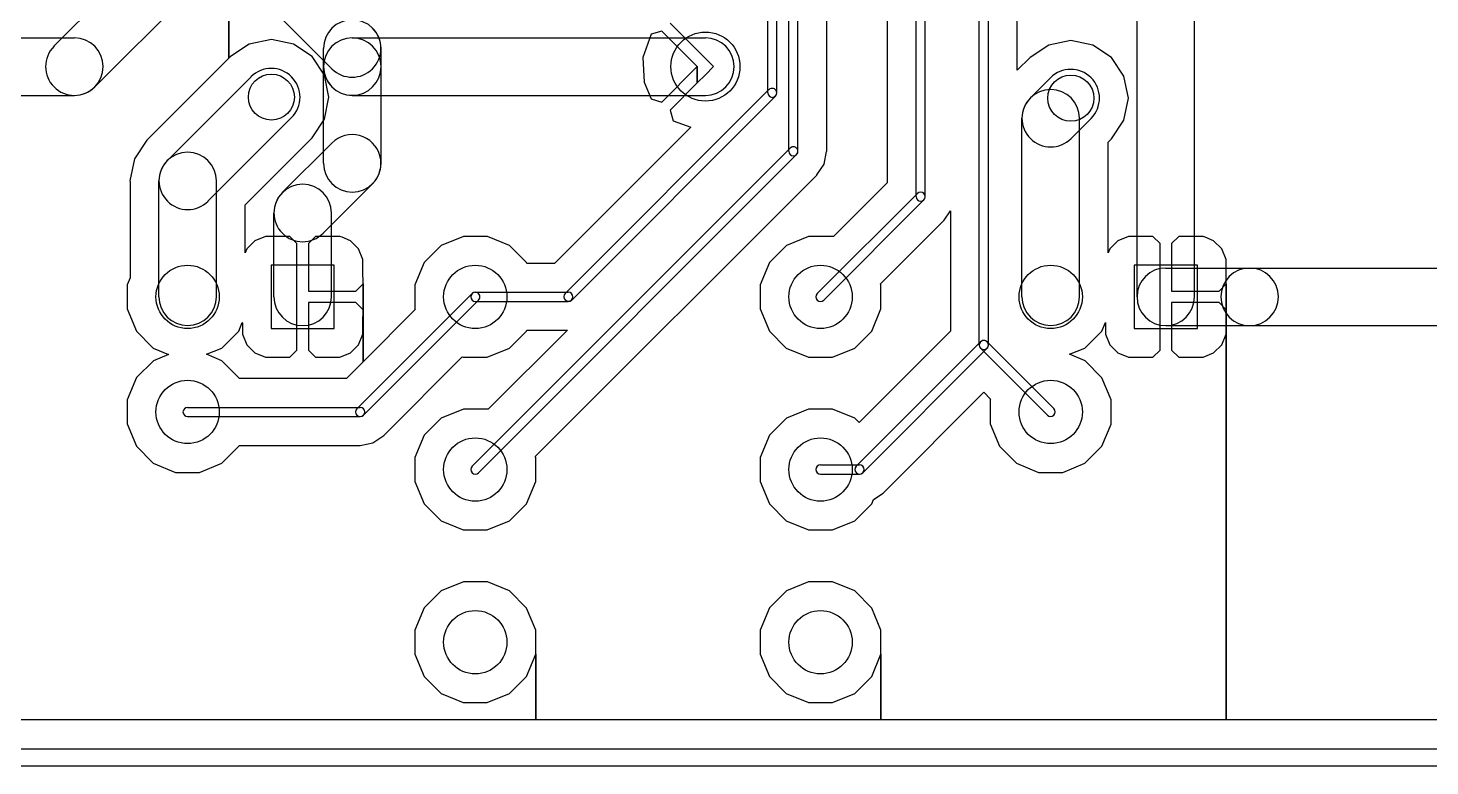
# Model space of a CAD drawing. Extents: x 9925 to 76075, y 35595 to 52745.
# Drawn here: x 40614 to 52796, y 35595 to 42005 of the extents above; entities that cross this region are included whole.
import ezdxf

# ---------------------------------------------------------------- set-up
doc = ezdxf.new("R2010")
doc.units = 0
doc.layers.add('BLACK', color=1, linetype='CONTINUOUS')

msp = doc.modelspace()

# ---------------------------------------------------------------- linework, layer by layer
at = {"layer": 'BLACK'}
for p, q in [((47041, 41443), (47041, 47105)), ((47121, 41443), (47121, 47105)), ((47224, 40935), (47224, 44759)), ((47304, 40935), (47304, 44759)), ((47554, 40934), (47554, 44639)), ((47554, 40934), (47554, 44639)), ((48879, 39252), (48879, 44596)), ((48959, 39252), (48959, 44596)), ((48330, 40541), (48330, 43279)), ((48410, 40541), (48410, 43279)), ((48080, 42968), (48080, 40660)), ((48080, 42968), (48080, 40660)), ((40839, 41847), (41839, 42847)), ((50250, 39670), (50250, 42670)), ((50750, 39670), (50750, 42670)), ((41193, 41493), (42193, 42493)), ((42359, 41744), (42359, 42256)), ((42359, 42256), (42359, 41744)), ((42359, 41744), (42359, 42256)), ((42359, 42256), (42359, 41744)), ((49209, 41638), (49209, 42156)), ((49209, 41638), (49209, 42156)), ((43253, 41651), (42823, 42081)), ((46192, 42048), (46465, 41776)), ((46192, 42048), (46465, 41776)), ((39000, 41920), (41016, 41920)), ((43431, 41920), (46499, 41920)), ((46028, 41951), (45957, 41749)), ((46028, 41951), (45957, 41749)), ((46122, 41978), (46028, 41951)), ((46122, 41978), (46028, 41951)), ((46429, 41670), (46122, 41978)), ((46429, 41670), (46122, 41978)), ((42536, 41866), (42374, 41758)), ((42536, 41866), (42374, 41758)), ((42728, 41905), (42536, 41866)), ((42728, 41905), (42536, 41866)), ((42919, 41866), (42728, 41905)), ((42919, 41866), (42728, 41905)), ((43081, 41758), (42919, 41866)), ((43081, 41758), (42919, 41866)), ((43181, 41671), (43181, 41827)), ((43681, 41671), (43681, 41827)), ((49483, 41857), (49321, 41749)), ((49483, 41857), (49321, 41749)), ((49675, 41896), (49483, 41857)), ((49675, 41896), (49483, 41857)), ((49866, 41857), (49675, 41896)), ((49866, 41857), (49675, 41896)), ((50028, 41749), (49866, 41857)), ((50028, 41749), (49866, 41857)), ((42359, 41744), (41646, 41031)), ((42359, 41744), (41646, 41031)), ((42374, 41758), (42359, 41744)), ((42374, 41758), (42359, 41744)), ((43189, 41596), (43081, 41758)), ((43189, 41596), (43081, 41758)), ((43181, 40830), (43181, 41670)), ((43681, 40830), (43681, 41670)), ((45957, 41749), (45968, 41536)), ((45957, 41749), (45968, 41536)), ((46122, 41362), (46429, 41670)), ((46122, 41362), (46429, 41670)), ((46429, 41529), (46429, 41670)), ((46429, 41670), (46429, 41529)), ((46429, 41529), (46429, 41670)), ((46429, 41670), (46429, 41529)), ((46465, 41776), (46500, 41741)), ((46465, 41776), (46500, 41741)), ((46500, 41741), (46571, 41670)), ((46500, 41741), (46571, 41670)), ((46571, 41670), (46500, 41599)), ((46571, 41670), (46500, 41599)), ((49321, 41749), (49209, 41638)), ((49321, 41749), (49209, 41638)), ((50136, 41587), (50028, 41749)), ((50136, 41587), (50028, 41749)), ((42551, 41581), (41824, 40854)), ((43228, 41405), (43189, 41596)), ((43228, 41405), (43189, 41596)), ((46500, 41599), (46429, 41529)), ((46500, 41599), (46429, 41529)), ((49497, 41573), (49323, 41399)), ((50175, 41396), (50136, 41587)), ((50175, 41396), (50136, 41587)), ((39000, 41420), (41016, 41420)), ((43431, 41420), (46499, 41420)), ((45281, 39699), (47052, 41470)), ((45968, 41536), (46028, 41389)), ((45968, 41536), (46028, 41389)), ((46429, 41529), (46192, 41292)), ((46429, 41529), (46192, 41292)), ((43189, 41213), (43228, 41405)), ((43189, 41213), (43228, 41405)), ((45338, 39642), (47109, 41413)), ((46028, 41389), (46122, 41362)), ((46028, 41389), (46122, 41362)), ((50136, 41204), (50175, 41396)), ((50136, 41204), (50175, 41396)), ((42904, 41228), (42177, 40501)), ((43081, 41051), (43189, 41213)), ((43081, 41051), (43189, 41213)), ((46192, 41292), (46219, 41198)), ((46192, 41292), (46219, 41198)), ((46219, 41198), (46372, 41144)), ((46219, 41198), (46372, 41144)), ((49250, 39671), (49250, 41221)), ((49851, 41219), (49677, 41045)), ((49750, 39671), (49750, 41221)), ((50028, 41042), (50136, 41204)), ((50028, 41042), (50136, 41204)), ((46372, 41144), (45189, 39960)), ((46372, 41144), (45189, 39960)), ((41646, 41031), (41538, 40869)), ((41646, 41031), (41538, 40869)), ((42500, 40470), (43081, 41051)), ((42500, 40470), (43081, 41051)), ((42823, 40576), (43253, 41006)), ((44472, 38199), (47235, 40962)), ((47532, 40823), (47553, 40933)), ((47532, 40823), (47553, 40933)), ((47553, 40933), (47554, 40934)), ((47553, 40933), (47554, 40934)), ((50000, 41014), (50028, 41042)), ((50000, 41014), (50028, 41042)), ((50000, 40053), (50000, 41014)), ((50000, 40053), (50000, 41014)), ((41538, 40869), (41499, 40677)), ((41538, 40869), (41499, 40677)), ((44529, 38142), (47292, 40905)), ((47469, 40729), (47531, 40822)), ((47469, 40729), (47531, 40822)), ((47531, 40822), (47532, 40823)), ((47531, 40822), (47532, 40823)), ((45021, 38282), (47468, 40728)), ((45021, 38282), (47468, 40728)), ((47468, 40728), (47468, 40729)), ((47468, 40729), (47469, 40729)), ((47468, 40728), (47468, 40729)), ((47468, 40729), (47469, 40729)), ((41499, 40677), (41500, 40673)), ((41499, 40677), (41500, 40673)), ((41500, 40673), (41500, 39836)), ((41500, 40673), (41500, 39836)), ((41750, 39671), (41750, 40677)), ((42250, 39671), (42250, 40677)), ((43177, 40222), (43607, 40652)), ((48342, 40568), (47472, 39698)), ((48080, 40660), (47612, 40193)), ((48080, 40660), (47612, 40193)), ((42500, 40053), (42500, 40470)), ((42500, 40053), (42500, 40470)), ((48398, 40512), (47528, 39642)), ((42750, 39670), (42750, 40398)), ((43250, 39670), (43250, 40398)), ((48021, 39782), (48575, 40335)), ((48021, 39782), (48575, 40335)), ((48575, 40335), (48629, 40416)), ((48575, 40335), (48629, 40416)), ((48629, 40416), (48629, 39372)), ((48629, 40416), (48629, 39372)), ((42514, 40086), (42500, 40053)), ((42514, 40086), (42500, 40053)), ((42584, 40156), (42514, 40086)), ((42584, 40156), (42514, 40086)), ((42676, 40194), (42584, 40156)), ((42676, 40194), (42584, 40156)), ((42888, 40195), (42676, 40194)), ((42888, 40195), (42676, 40194)), ((42950, 40133), (42888, 40195)), ((42950, 40133), (42888, 40195)), ((42950, 39770), (42950, 40133)), ((42950, 39770), (42950, 40133)), ((43112, 40195), (43050, 40133)), ((43112, 40195), (43050, 40133)), ((43050, 40133), (43050, 39720)), ((43050, 40133), (43050, 39720)), ((43324, 40194), (43112, 40195)), ((43324, 40194), (43112, 40195)), ((43343, 40187), (43324, 40194)), ((43343, 40187), (43324, 40194)), ((43416, 40156), (43343, 40187)), ((43416, 40156), (43343, 40187)), ((43486, 40086), (43416, 40156)), ((43486, 40086), (43416, 40156)), ((43524, 39995), (43486, 40086)), ((43524, 39995), (43486, 40086)), ((44203, 40115), (44055, 39968)), ((44203, 40115), (44055, 39968)), ((44396, 40195), (44203, 40115)), ((44396, 40195), (44203, 40115)), ((44605, 40195), (44396, 40195)), ((44605, 40195), (44396, 40195)), ((44798, 40115), (44605, 40195)), ((44798, 40115), (44605, 40195)), ((44945, 39967), (44798, 40115)), ((44945, 39967), (44798, 40115)), ((47203, 40115), (47055, 39968)), ((47203, 40115), (47055, 39968)), ((47396, 40195), (47203, 40115)), ((47396, 40195), (47203, 40115)), ((47605, 40195), (47396, 40195)), ((47605, 40195), (47396, 40195)), ((47612, 40193), (47605, 40195)), ((47612, 40193), (47605, 40195)), ((50014, 40086), (50000, 40053)), ((50014, 40086), (50000, 40053)), ((50084, 40156), (50014, 40086)), ((50084, 40156), (50014, 40086)), ((50176, 40194), (50084, 40156)), ((50176, 40194), (50084, 40156)), ((50388, 40195), (50176, 40194)), ((50388, 40195), (50176, 40194)), ((50450, 40133), (50388, 40195)), ((50450, 40133), (50388, 40195)), ((50450, 39770), (50450, 40133)), ((50450, 39770), (50450, 40133)), ((50612, 40195), (50550, 40133)), ((50612, 40195), (50550, 40133)), ((50550, 40133), (50550, 39720)), ((50550, 40133), (50550, 39720)), ((50824, 40194), (50612, 40195)), ((50824, 40194), (50612, 40195)), ((50843, 40187), (50824, 40194)), ((50843, 40187), (50824, 40194)), ((50916, 40156), (50843, 40187)), ((50916, 40156), (50843, 40187)), ((50986, 40086), (50916, 40156)), ((50986, 40086), (50916, 40156)), ((51024, 39995), (50986, 40086)), ((51024, 39995), (50986, 40086)), ((43524, 39896), (43524, 39995)), ((43524, 39896), (43524, 39995)), ((44055, 39968), (43975, 39775)), ((44055, 39968), (43975, 39775)), ((44947, 39960), (44945, 39967)), ((44947, 39960), (44945, 39967)), ((45189, 39960), (44947, 39960)), ((45189, 39960), (44947, 39960)), ((47055, 39968), (46975, 39775)), ((47055, 39968), (46975, 39775)), ((51024, 39896), (51024, 39995)), ((51024, 39896), (51024, 39995)), ((41500, 39836), (41475, 39775)), ((41500, 39836), (41475, 39775)), ((42725, 39945), (42725, 39395)), ((43275, 39945), (42725, 39945)), ((43275, 39395), (43275, 39945)), ((43525, 39782), (43524, 39896)), ((43525, 39782), (43524, 39896)), ((50225, 39945), (50225, 39395)), ((50775, 39945), (50225, 39945)), ((50500, 39920), (51228, 39920)), ((50775, 39395), (50775, 39945)), ((51025, 39782), (51024, 39896)), ((51025, 39782), (51024, 39896)), ((51228, 39920), (54000, 39920)), ((41475, 39775), (41475, 39566)), ((41475, 39775), (41475, 39566)), ((42950, 39720), (42950, 39770)), ((42950, 39720), (42950, 39770)), ((42950, 39620), (42950, 39720)), ((42950, 39620), (42950, 39720)), ((43050, 39720), (43463, 39720)), ((43050, 39720), (43463, 39720)), ((43463, 39720), (43525, 39782)), ((43463, 39720), (43525, 39782)), ((43525, 39558), (43525, 39782)), ((43525, 39782), (43525, 39558)), ((43525, 39558), (43525, 39782)), ((43525, 39782), (43525, 39558)), ((43975, 39775), (43975, 39566)), ((43975, 39775), (43975, 39566)), ((46975, 39775), (46975, 39566)), ((46975, 39775), (46975, 39566)), ((48025, 39774), (48021, 39782)), ((48025, 39774), (48021, 39782)), ((48025, 39565), (48025, 39774)), ((48025, 39565), (48025, 39774)), ((50450, 39720), (50450, 39770)), ((50450, 39720), (50450, 39770)), ((50450, 39620), (50450, 39720)), ((50450, 39620), (50450, 39720)), ((50550, 39720), (50963, 39720)), ((50550, 39720), (50963, 39720)), ((50963, 39720), (51025, 39782)), ((50963, 39720), (51025, 39782)), ((51025, 39558), (51025, 39782)), ((51025, 39782), (51025, 39558)), ((51025, 39558), (51025, 39782)), ((51025, 39782), (51025, 39558)), ((42950, 39570), (42950, 39620)), ((42950, 39570), (42950, 39620)), ((43463, 39620), (43050, 39620)), ((43050, 39620), (43050, 39207)), ((43463, 39620), (43050, 39620)), ((43050, 39620), (43050, 39207)), ((43525, 39558), (43463, 39620)), ((43525, 39558), (43463, 39620)), ((43472, 38698), (44472, 39698)), ((43528, 38642), (44528, 39642)), ((44500, 39710), (45308, 39710)), ((44500, 39630), (45308, 39630)), ((50450, 39570), (50450, 39620)), ((50450, 39570), (50450, 39620)), ((50963, 39620), (50550, 39620)), ((50550, 39620), (50550, 39207)), ((50963, 39620), (50550, 39620)), ((50550, 39620), (50550, 39207)), ((51025, 39558), (50963, 39620)), ((51025, 39558), (50963, 39620)), ((41475, 39566), (41555, 39373)), ((41475, 39566), (41555, 39373)), ((42950, 39207), (42950, 39570)), ((42950, 39207), (42950, 39570)), ((43524, 39444), (43525, 39558)), ((43524, 39444), (43525, 39558)), ((43978, 39559), (43525, 39106)), ((43978, 39559), (43525, 39106)), ((43525, 39106), (43525, 39558)), ((43525, 39558), (43525, 39106)), ((43525, 39106), (43525, 39558)), ((43525, 39558), (43525, 39106)), ((43975, 39566), (43978, 39559)), ((43975, 39566), (43978, 39559)), ((46975, 39566), (47055, 39373)), ((46975, 39566), (47055, 39373)), ((47945, 39372), (48025, 39565)), ((47945, 39372), (48025, 39565)), ((50450, 39207), (50450, 39570)), ((50450, 39207), (50450, 39570)), ((51024, 39444), (51025, 39558)), ((51024, 39444), (51025, 39558)), ((51025, 35995), (51025, 39558)), ((51025, 39558), (51025, 35995)), ((51025, 35995), (51025, 39558)), ((51025, 39558), (51025, 35995)), ((41555, 39373), (41702, 39225)), ((41555, 39373), (41702, 39225)), ((42297, 39225), (42445, 39372)), ((42297, 39225), (42445, 39372)), ((42445, 39372), (42475, 39447)), ((42445, 39372), (42475, 39447)), ((42475, 39447), (42476, 39444)), ((42475, 39447), (42476, 39444)), ((42476, 39444), (42476, 39345)), ((42476, 39444), (42476, 39345)), ((42725, 39395), (43275, 39395)), ((43524, 39345), (43524, 39444)), ((43524, 39345), (43524, 39444)), ((45300, 39380), (44612, 38693)), ((45300, 39380), (44612, 38693)), ((44797, 39225), (44945, 39372)), ((44797, 39225), (44945, 39372)), ((44945, 39372), (44948, 39380)), ((44945, 39372), (44948, 39380)), ((44948, 39380), (45300, 39380)), ((44948, 39380), (45300, 39380)), ((47055, 39373), (47202, 39225)), ((47055, 39373), (47202, 39225)), ((47797, 39225), (47945, 39372)), ((47797, 39225), (47945, 39372)), ((48629, 39372), (47835, 38578)), ((48629, 39372), (47835, 38578)), ((49797, 39225), (49945, 39372)), ((49797, 39225), (49945, 39372)), ((49945, 39372), (49975, 39447)), ((49945, 39372), (49975, 39447)), ((49975, 39447), (49976, 39444)), ((49975, 39447), (49976, 39444)), ((49976, 39444), (49976, 39345)), ((49976, 39444), (49976, 39345)), ((50225, 39395), (50775, 39395)), ((50500, 39420), (51228, 39420)), ((51024, 39345), (51024, 39444)), ((51024, 39345), (51024, 39444)), ((51228, 39420), (54000, 39420)), ((42476, 39345), (42514, 39254)), ((42476, 39345), (42514, 39254)), ((42514, 39254), (42584, 39184)), ((42514, 39254), (42584, 39184)), ((43416, 39184), (43486, 39254)), ((43416, 39184), (43486, 39254)), ((43486, 39254), (43524, 39345)), ((43486, 39254), (43524, 39345)), ((47809, 38199), (48890, 39280)), ((48947, 39279), (49527, 38699)), ((49976, 39345), (50014, 39254)), ((49976, 39345), (50014, 39254)), ((50014, 39254), (50084, 39184)), ((50014, 39254), (50084, 39184)), ((50916, 39184), (50986, 39254)), ((50916, 39184), (50986, 39254)), ((50986, 39254), (51024, 39345)), ((50986, 39254), (51024, 39345)), ((41703, 39115), (41555, 38968)), ((41703, 39115), (41555, 38968)), ((41702, 39225), (41835, 39170)), ((41702, 39225), (41835, 39170)), ((41835, 39170), (41703, 39115)), ((41835, 39170), (41703, 39115)), ((42164, 39171), (42297, 39225)), ((42164, 39171), (42297, 39225)), ((42298, 39115), (42164, 39171)), ((42298, 39115), (42164, 39171)), ((42445, 38967), (42298, 39115)), ((42445, 38967), (42298, 39115)), ((42584, 39184), (42676, 39146)), ((42584, 39184), (42676, 39146)), ((42676, 39146), (42888, 39145)), ((42676, 39146), (42888, 39145)), ((42888, 39145), (42950, 39207)), ((42888, 39145), (42950, 39207)), ((43050, 39207), (43112, 39145)), ((43050, 39207), (43112, 39145)), ((43112, 39145), (43324, 39146)), ((43112, 39145), (43324, 39146)), ((43324, 39146), (43416, 39184)), ((43324, 39146), (43416, 39184)), ((43525, 39106), (43380, 38960)), ((43525, 39106), (43380, 38960)), ((43705, 38465), (44387, 39148)), ((43705, 38465), (44387, 39148)), ((44387, 39148), (44395, 39145)), ((44387, 39148), (44395, 39145)), ((44395, 39145), (44604, 39145)), ((44395, 39145), (44604, 39145)), ((44604, 39145), (44797, 39225)), ((44604, 39145), (44797, 39225)), ((47202, 39225), (47395, 39145)), ((47202, 39225), (47395, 39145)), ((47395, 39145), (47604, 39145)), ((47395, 39145), (47604, 39145)), ((47604, 39145), (47797, 39225)), ((47604, 39145), (47797, 39225)), ((47866, 38142), (48947, 39223)), ((48891, 39223), (49471, 38643)), ((49664, 39171), (49797, 39225)), ((49664, 39171), (49797, 39225)), ((49798, 39115), (49664, 39171)), ((49798, 39115), (49664, 39171)), ((49945, 38967), (49798, 39115)), ((49945, 38967), (49798, 39115)), ((50084, 39184), (50176, 39146)), ((50084, 39184), (50176, 39146)), ((50176, 39146), (50388, 39145)), ((50176, 39146), (50388, 39145)), ((50388, 39145), (50450, 39207)), ((50388, 39145), (50450, 39207)), ((50550, 39207), (50612, 39145)), ((50550, 39207), (50612, 39145)), ((50612, 39145), (50824, 39146)), ((50612, 39145), (50824, 39146)), ((50824, 39146), (50916, 39184)), ((50824, 39146), (50916, 39184)), ((41555, 38968), (41475, 38775)), ((41555, 38968), (41475, 38775)), ((42447, 38960), (42445, 38967)), ((42447, 38960), (42445, 38967)), ((43380, 38960), (42447, 38960)), ((43380, 38960), (42447, 38960)), ((50025, 38774), (49945, 38967)), ((50025, 38774), (49945, 38967)), ((41475, 38775), (41475, 38566)), ((41475, 38775), (41475, 38566)), ((48043, 37965), (48919, 38841)), ((48043, 37965), (48919, 38841)), ((48919, 38841), (48977, 38782)), ((48919, 38841), (48977, 38782)), ((48977, 38782), (48975, 38775)), ((48977, 38782), (48975, 38775)), ((48975, 38775), (48975, 38566)), ((48975, 38775), (48975, 38566)), ((50025, 38565), (50025, 38774)), ((50025, 38565), (50025, 38774)), ((42000, 38710), (43500, 38710)), ((42000, 38630), (43500, 38630)), ((44396, 38695), (44203, 38615)), ((44396, 38695), (44203, 38615)), ((44605, 38695), (44396, 38695)), ((44605, 38695), (44396, 38695)), ((44612, 38693), (44605, 38695)), ((44612, 38693), (44605, 38695)), ((47396, 38695), (47203, 38615)), ((47396, 38695), (47203, 38615)), ((47605, 38695), (47396, 38695)), ((47605, 38695), (47396, 38695)), ((47798, 38615), (47605, 38695)), ((47798, 38615), (47605, 38695)), ((41475, 38566), (41555, 38373)), ((41475, 38566), (41555, 38373)), ((44203, 38615), (44055, 38468)), ((44203, 38615), (44055, 38468)), ((47203, 38615), (47055, 38468)), ((47203, 38615), (47055, 38468)), ((47835, 38578), (47798, 38615)), ((47835, 38578), (47798, 38615)), ((48975, 38566), (49055, 38373)), ((48975, 38566), (49055, 38373)), ((49945, 38372), (50025, 38565)), ((49945, 38372), (50025, 38565)), ((42445, 38372), (42448, 38380)), ((42445, 38372), (42448, 38380)), ((42448, 38380), (43500, 38380)), ((42448, 38380), (43500, 38380)), ((43500, 38380), (43611, 38402)), ((43500, 38380), (43611, 38402)), ((43611, 38402), (43705, 38465)), ((43611, 38402), (43705, 38465)), ((44055, 38468), (43975, 38275)), ((44055, 38468), (43975, 38275)), ((47055, 38468), (46975, 38275)), ((47055, 38468), (46975, 38275)), ((41555, 38373), (41702, 38225)), ((41555, 38373), (41702, 38225)), ((42297, 38225), (42445, 38372)), ((42297, 38225), (42445, 38372)), ((43975, 38275), (43975, 38066)), ((43975, 38275), (43975, 38066)), ((45025, 38274), (45021, 38282)), ((45025, 38274), (45021, 38282)), ((45025, 38065), (45025, 38274)), ((45025, 38065), (45025, 38274)), ((46975, 38275), (46975, 38066)), ((46975, 38275), (46975, 38066)), ((49055, 38373), (49202, 38225)), ((49055, 38373), (49202, 38225)), ((49797, 38225), (49945, 38372)), ((49797, 38225), (49945, 38372)), ((41702, 38225), (41895, 38145)), ((41702, 38225), (41895, 38145)), ((41895, 38145), (42104, 38145)), ((41895, 38145), (42104, 38145)), ((42104, 38145), (42297, 38225)), ((42104, 38145), (42297, 38225)), ((47500, 38210), (47838, 38210)), ((47500, 38130), (47838, 38130)), ((49202, 38225), (49395, 38145)), ((49202, 38225), (49395, 38145)), ((49395, 38145), (49604, 38145)), ((49395, 38145), (49604, 38145)), ((49604, 38145), (49797, 38225)), ((49604, 38145), (49797, 38225)), ((43975, 38066), (44055, 37873)), ((43975, 38066), (44055, 37873)), ((44945, 37872), (45025, 38065)), ((44945, 37872), (45025, 38065)), ((46975, 38066), (47055, 37873)), ((46975, 38066), (47055, 37873)), ((47945, 37872), (47960, 37910)), ((47945, 37872), (47960, 37910)), ((47960, 37910), (48043, 37965)), ((47960, 37910), (48043, 37965)), ((44055, 37873), (44202, 37725)), ((44055, 37873), (44202, 37725)), ((44797, 37725), (44945, 37872)), ((44797, 37725), (44945, 37872)), ((47055, 37873), (47202, 37725)), ((47055, 37873), (47202, 37725)), ((47797, 37725), (47945, 37872)), ((47797, 37725), (47945, 37872)), ((44202, 37725), (44395, 37645)), ((44202, 37725), (44395, 37645)), ((44395, 37645), (44604, 37645)), ((44395, 37645), (44604, 37645)), ((44604, 37645), (44797, 37725)), ((44604, 37645), (44797, 37725)), ((47202, 37725), (47395, 37645)), ((47202, 37725), (47395, 37645)), ((47395, 37645), (47604, 37645)), ((47395, 37645), (47604, 37645)), ((47604, 37645), (47797, 37725)), ((47604, 37645), (47797, 37725)), ((44396, 37195), (44203, 37115)), ((44396, 37195), (44203, 37115)), ((44605, 37195), (44396, 37195)), ((44605, 37195), (44396, 37195)), ((44798, 37115), (44605, 37195)), ((44798, 37115), (44605, 37195)), ((47396, 37195), (47203, 37115)), ((47396, 37195), (47203, 37115)), ((47605, 37195), (47396, 37195)), ((47605, 37195), (47396, 37195)), ((47798, 37115), (47605, 37195)), ((47798, 37115), (47605, 37195)), ((44203, 37115), (44055, 36968)), ((44203, 37115), (44055, 36968)), ((44945, 36967), (44798, 37115)), ((44945, 36967), (44798, 37115)), ((47203, 37115), (47055, 36968)), ((47203, 37115), (47055, 36968)), ((47945, 36967), (47798, 37115)), ((47945, 36967), (47798, 37115)), ((44055, 36968), (43975, 36775)), ((44055, 36968), (43975, 36775)), ((45025, 36774), (44945, 36967)), ((45025, 36774), (44945, 36967)), ((47055, 36968), (46975, 36775)), ((47055, 36968), (46975, 36775)), ((48025, 36774), (47945, 36967)), ((48025, 36774), (47945, 36967)), ((43975, 36775), (43975, 36566)), ((43975, 36775), (43975, 36566)), ((45025, 36565), (45025, 36774)), ((45025, 36565), (45025, 36774)), ((46975, 36775), (46975, 36566)), ((46975, 36775), (46975, 36566)), ((48025, 36565), (48025, 36774)), ((48025, 36565), (48025, 36774)), ((43975, 36566), (44055, 36373)), ((43975, 36566), (44055, 36373)), ((44945, 36372), (45025, 36565)), ((44945, 36372), (45025, 36565)), ((45025, 35995), (45025, 36565)), ((45025, 36565), (45025, 35995)), ((45025, 35995), (45025, 36565)), ((45025, 36565), (45025, 35995)), ((46975, 36566), (47055, 36373)), ((46975, 36566), (47055, 36373)), ((47945, 36372), (48025, 36565)), ((47945, 36372), (48025, 36565)), ((48025, 35995), (48025, 36565)), ((48025, 36565), (48025, 35995)), ((48025, 35995), (48025, 36565)), ((48025, 36565), (48025, 35995)), ((44055, 36373), (44202, 36225)), ((44055, 36373), (44202, 36225)), ((44797, 36225), (44945, 36372)), ((44797, 36225), (44945, 36372)), ((47055, 36373), (47202, 36225)), ((47055, 36373), (47202, 36225)), ((47797, 36225), (47945, 36372)), ((47797, 36225), (47945, 36372)), ((44202, 36225), (44395, 36145)), ((44202, 36225), (44395, 36145)), ((44604, 36145), (44797, 36225)), ((44604, 36145), (44797, 36225)), ((47202, 36225), (47395, 36145)), ((47202, 36225), (47395, 36145)), ((47604, 36145), (47797, 36225)), ((47604, 36145), (47797, 36225)), ((44395, 36145), (44604, 36145)), ((44395, 36145), (44604, 36145)), ((47395, 36145), (47604, 36145)), ((47395, 36145), (47604, 36145)), ((45025, 35995), (37525, 35995)), ((45025, 35995), (37525, 35995)), ((48025, 35995), (45025, 35995)), ((48025, 35995), (45025, 35995)), ((51025, 35995), (48025, 35995)), ((51025, 35995), (48025, 35995)), ((54308, 35995), (51025, 35995)), ((54308, 35995), (51025, 35995)), ((10000, 35745), (75000, 35745)), ((10000, 35595), (75000, 35595))]:
    msp.add_line(p, q, dxfattribs=at)
for centre, radius in [((46500, 41670), 300), ((42728, 41405), 200), ((49675, 41396), 200), ((42000, 39670), 275), ((44500, 39670), 275), ((47500, 39670), 275), ((49500, 39670), 275), ((42000, 38670), 275), ((49500, 38670), 275), ((44500, 38170), 275), ((47500, 38170), 275), ((44500, 36670), 275), ((47500, 36670), 275)]:
    msp.add_circle(centre, radius, dxfattribs=at)
for centre, radius, start, end in [((43431, 41827), 250, 360, 540), ((41016, 41670), 250, 270, 450), ((43431, 41670), 250, 360, 540), ((43431, 41670), 250, 90, 270), ((43430, 41828), 250, 225, 405), ((46499, 41670), 250, 270, 450), ((41016, 41670), 250, 135, 315), ((43431, 41671), 250, 180, 360), ((42727, 41404), 250, -45, 135), ((49674, 41396), 250, -45, 135), ((47081, 41443), 40, 180, 360), ((47080, 41441), 40, 315, 495), ((49500, 41221), 250, 360, 540), ((49500, 41222), 250, 135, 315), ((43430, 40829), 250, 315, 495), ((47264, 40935), 40, 180, 360), ((47264, 40934), 40, 315, 495), ((42000, 40677), 250, 360, 540), ((42001, 40678), 250, 135, 315), ((43431, 40830), 250, 180, 360), ((43000, 40398), 250, 360, 540), ((43000, 40399), 250, 135, 315), ((48370, 40540), 40, -45, 135), ((48370, 40541), 40, 180, 360), ((50500, 39670), 250, 90, 270), ((51228, 39670), 250, 90, 270), ((51228, 39670), 250, 270, 450), ((42000, 39671), 250, 180, 360), ((43000, 39670), 250, 180, 360), ((44500, 39670), 40, 90, 270), ((44500, 39670), 40, 315, 495), ((45310, 39671), 40, 135, 315), ((45308, 39670), 40, 270, 450), ((47500, 39670), 40, 135, 315), ((49500, 39671), 250, 180, 360), ((50500, 39670), 250, 180, 360), ((48919, 39251), 40, 45, 225), ((48919, 39252), 40, 180, 360), ((48918, 39251), 40, 315, 495), ((42000, 38670), 40, 90, 270), ((43500, 38670), 40, 135, 315), ((43500, 38670), 40, 270, 450), ((49499, 38671), 40, 225, 405), ((44500, 38170), 40, 135, 315), ((47500, 38170), 40, 90, 270), ((47838, 38171), 40, 135, 315), ((47838, 38170), 40, 270, 450)]:
    msp.add_arc(centre, radius, start, end, dxfattribs=at)

doc.saveas('drawing.dxf')
